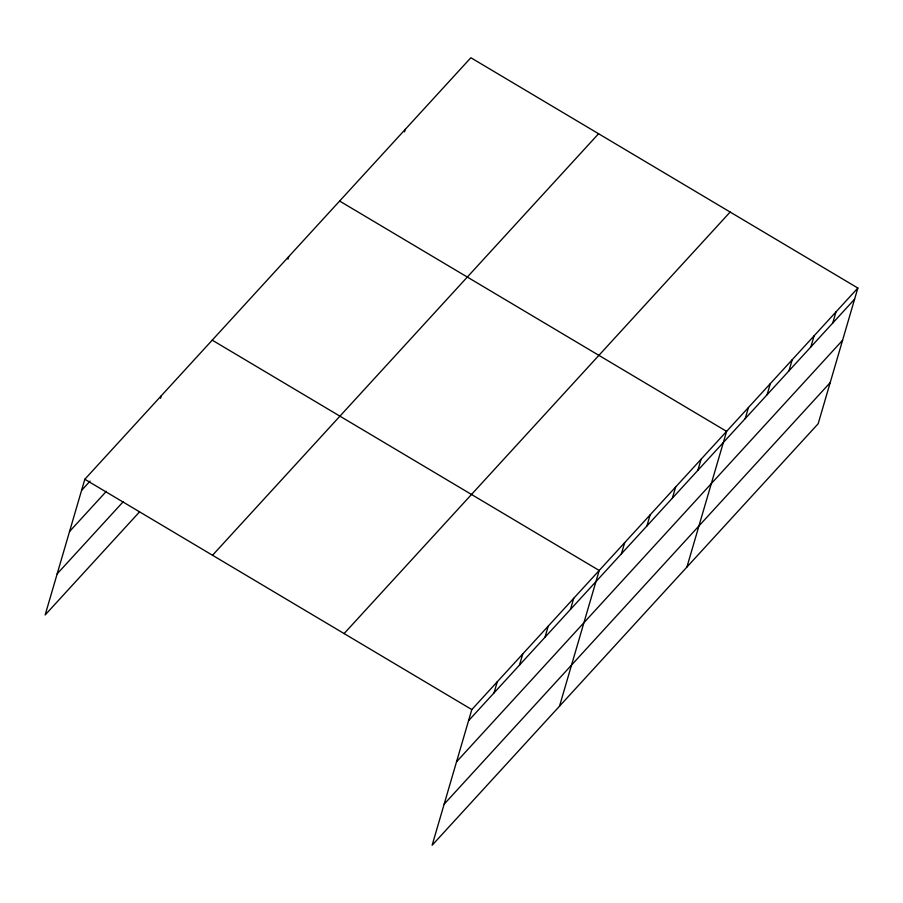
<?xml version="1.0" encoding="UTF-8"?>
<svg xmlns="http://www.w3.org/2000/svg" width="903" height="903" viewBox="0 0 903 903"><rect width="100%" height="100%" fill="white"/><g stroke="black" fill="none" stroke-linecap="round" stroke-linejoin="round"><path stroke-width="1.35" d="M857.85 288.046L471.806 709.577L432.131 845.264L818.174 423.733L857.85 288.046L470.869 57.736L84.826 479.267L45.15 614.954L139.513 511.911M160.542 398.279L161.265 395.807M287.933 259.172L288.655 256.7M404.521 131.861L405.244 129.389M494.031 692.883L497.282 681.754M519.507 665.059L522.758 653.941M544.983 637.236L548.245 626.118M570.47 609.423L573.721 598.294M559.521 706.157L599.197 570.47L212.228 340.16M621.422 553.776L624.673 542.658M646.909 525.952L650.16 514.834M672.385 498.14L675.636 487.01M697.861 470.316L701.112 459.187M686.912 567.05L726.599 431.374L339.618 201.053M745.212 418.608L748.474 407.479M767.098 394.724L770.349 383.594M788.974 370.828L792.224 359.71M810.849 346.944L814.1 335.826M832.724 323.06L835.975 311.93M81.575 490.385L90.063 481.118M69.554 531.495L106.362 491.311M57.171 573.845L123.226 501.718M212.532 555.266L598.576 133.734M344.099 633.579L730.143 212.047M468.555 720.707L854.599 299.175M456.534 761.805L842.578 340.273M444.152 804.167L830.196 382.624M84.826 479.267L471.806 709.577"/></g></svg>
